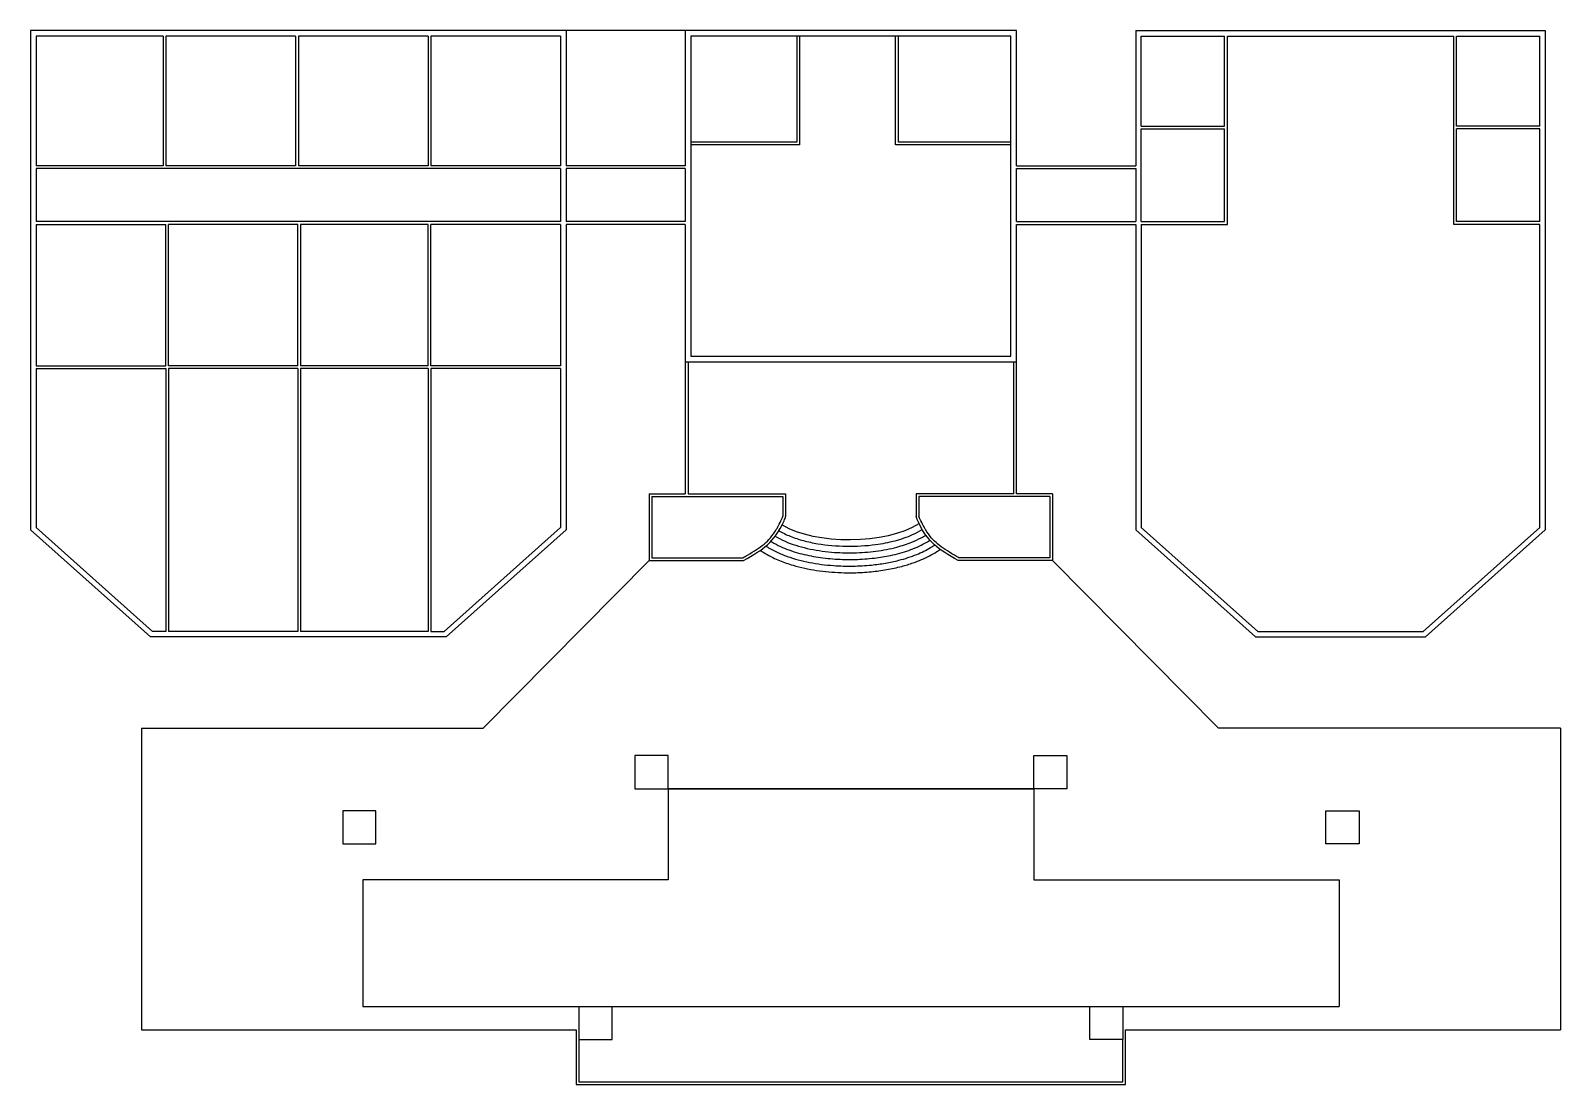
# Model space of a CAD drawing. Header units: inches. Extents: x 4826 to 11759, y 1873 to 4027.
# Drawn here: x 4826 to 7598, y 1873 to 3782 of the extents above; entities outside this region: 1.
import ezdxf

# ---------------------------------------------------------------- set-up
doc = ezdxf.new("R2010")
doc.units = ezdxf.units.IN

msp = doc.modelspace()

# ---------------------------------------------------------------- linework, layer by layer
for p, q in [((6012.2, 3781.6), (4826.2, 3781.6)), ((4826.2, 3781.6), (4826.2, 2877.1)), ((4836.2, 3771.6), (4836.2, 3536.6)), ((5066.2, 3771.6), (4836.2, 3771.6)), ((5066.2, 3771.6), (5066.2, 3536.6)), ((5071.2, 3771.6), (5071.2, 3536.6)), ((5306.2, 3771.6), (5071.2, 3771.6)), ((5306.2, 3771.6), (5306.2, 3536.6)), ((5546.2, 3771.6), (5311.2, 3771.6)), ((5311.2, 3771.6), (5311.2, 3536.6)), ((5546.2, 3771.6), (5546.2, 3536.6)), ((5786.2, 3771.6), (5551.2, 3771.6)), ((5551.2, 3771.6), (5551.2, 3536.6)), ((5786.2, 3771.6), (5786.2, 3536.6)), ((5796.2, 3781.6), (5796.2, 3536.6)), ((6612.2, 3781.6), (6012.2, 3781.6)), ((6012.2, 3781.6), (6012.2, 3536.6)), ((6602.2, 3771.6), (6022.2, 3771.6)), ((6022.2, 3771.6), (6022.2, 3191.6)), ((6214.2, 3771.6), (6214.2, 3579.6)), ((6219.2, 3771.6), (6219.2, 3574.6)), ((6393.2, 3574.6), (6393.2, 3771.6)), ((6398.2, 3579.6), (6398.2, 3771.6)), ((6602.2, 3191.6), (6602.2, 3771.6)), ((6612.2, 3536.6), (6612.2, 3781.6)), ((6828.2, 3781.6), (7570.2, 3781.6)), ((6828.2, 3781.6), (6828.2, 3536.6)), ((6838.2, 3771.6), (6989.2, 3771.6)), ((6838.2, 3608.6), (6838.2, 3771.6)), ((6989.2, 3608.6), (6989.2, 3771.6)), ((6994.2, 3430.6), (6994.2, 3771.6)), ((6994.2, 3771.6), (7404.2, 3771.6)), ((7404.2, 3430.6), (7404.2, 3771.6)), ((7409.2, 3608.6), (7409.2, 3771.6)), ((7409.2, 3771.6), (7560.2, 3771.6)), ((7560.2, 3608.6), (7560.2, 3771.6)), ((7570.2, 3781.6), (7570.2, 2877.1)), ((6838.2, 3608.6), (6989.2, 3608.6)), ((6838.2, 3603.6), (6989.2, 3603.6)), ((6838.2, 3435.6), (6838.2, 3603.6)), ((6989.2, 3435.6), (6989.2, 3603.6)), ((7560.2, 3608.6), (7409.2, 3608.6)), ((7409.2, 3435.6), (7409.2, 3603.6)), ((7560.2, 3603.6), (7409.2, 3603.6)), ((7560.2, 3435.6), (7560.2, 3603.6)), ((6214.2, 3579.6), (6022.2, 3579.6)), ((6602.2, 3579.6), (6398.2, 3579.6)), ((6219.2, 3574.6), (6022.2, 3574.6)), ((6602.2, 3574.6), (6393.2, 3574.6)), ((5066.2, 3536.6), (4836.2, 3536.6)), ((5786.2, 3531.6), (4836.2, 3531.6)), ((4836.2, 3531.6), (4836.2, 3435.6)), ((5306.2, 3536.6), (5071.2, 3536.6)), ((5546.2, 3536.6), (5311.2, 3536.6)), ((5786.2, 3536.6), (5551.2, 3536.6)), ((5786.2, 3531.6), (5786.2, 3435.6)), ((6012.2, 3536.6), (5796.2, 3536.6)), ((6012.2, 3531.6), (5796.2, 3531.6)), ((5796.2, 3531.6), (5796.2, 3435.6)), ((6012.2, 3531.6), (6012.2, 3435.6)), ((6612.2, 3536.6), (6828.2, 3536.6)), ((6612.2, 3531.6), (6828.2, 3531.6)), ((6612.2, 3435.6), (6612.2, 3531.6)), ((6828.2, 3531.6), (6828.2, 3435.6)), ((4836.2, 3430.6), (5071.2, 3430.6)), ((4836.2, 3430.6), (4836.2, 3174.6)), ((5071.2, 3174.6), (5071.2, 3430.6)), ((5076.2, 3174.6), (5076.2, 3430.6)), ((5310.2, 3430.6), (5076.2, 3430.6)), ((5310.2, 3174.6), (5310.2, 3430.6)), ((5315.2, 3430.6), (5315.2, 3174.6)), ((5546.2, 3430.6), (5315.2, 3430.6)), ((5546.2, 3174.6), (5546.2, 3430.6)), ((5786.2, 3430.6), (5551.2, 3430.6)), ((5551.2, 3174.6), (5551.2, 3430.6)), ((5786.2, 3430.6), (5786.2, 3174.6)), ((6012.2, 3435.6), (5796.2, 3435.6)), ((6012.2, 3430.6), (5796.2, 3430.6)), ((5796.2, 3430.6), (5796.2, 2877.1)), ((6012.2, 3430.6), (6012.2, 3181.6)), ((6612.2, 3435.6), (6828.2, 3435.6)), ((6612.2, 3181.6), (6612.2, 3430.6)), ((6612.2, 3430.6), (6828.2, 3430.6)), ((6828.2, 3430.6), (6828.2, 2877.1)), ((6838.2, 3435.6), (6989.2, 3435.6)), ((6838.2, 3430.6), (6994.2, 3430.6)), ((6838.2, 3430.6), (6838.2, 2881.6)), ((7560.2, 3430.6), (7404.2, 3430.6)), ((7560.2, 3435.6), (7409.2, 3435.6)), ((7560.2, 2881.6), (7560.2, 3430.6)), ((6022.2, 3191.6), (6602.2, 3191.6)), ((4836.2, 3174.6), (5071.2, 3174.6)), ((4836.2, 3169.6), (4836.2, 2881.6)), ((4836.2, 3169.6), (5071.2, 3169.6)), ((5071.2, 3169.6), (5071.2, 2693.3)), ((5310.2, 3174.6), (5076.2, 3174.6)), ((5076.2, 3169.6), (5076.2, 2693.3)), ((5310.2, 3169.6), (5076.2, 3169.6)), ((5310.2, 3169.6), (5310.2, 2693.3)), ((5546.2, 3174.6), (5315.2, 3174.6)), ((5315.2, 3169.6), (5315.2, 2693.3)), ((5546.2, 3169.6), (5315.2, 3169.6)), ((5546.2, 3169.6), (5546.2, 2693.3)), ((5786.2, 3174.6), (5551.2, 3174.6)), ((5786.2, 3169.6), (5551.2, 3169.6)), ((5551.2, 3169.6), (5551.2, 2693.3)), ((5786.2, 3169.6), (5786.2, 2881.6)), ((6012.2, 3181.6), (6612.2, 3181.6)), ((6012.2, 3181.6), (6012.2, 2942.7)), ((6017.2, 3181.6), (6017.2, 2942.7)), ((6607.2, 2942.7), (6607.2, 3181.6)), ((6612.2, 2942.7), (6612.2, 3181.6)), ((5946.6, 2942.7), (6012.2, 2942.7)), ((5946.6, 2942.7), (5946.6, 2821.5)), ((5951.6, 2937.7), (6189, 2937.7)), ((5951.6, 2937.7), (5951.6, 2826.5)), ((6017.2, 2942.7), (6194, 2942.7)), ((6189, 2937.7), (6189, 2902)), ((6194, 2942.7), (6194, 2901.6)), ((6430.3, 2942.7), (6430.3, 2901.6)), ((6607.2, 2942.7), (6430.3, 2942.7)), ((6672.7, 2937.7), (6435.3, 2937.7)), ((6435.3, 2937.7), (6435.3, 2902)), ((6677.7, 2942.7), (6612.2, 2942.7)), ((6672.7, 2937.7), (6672.7, 2826.5)), ((6677.7, 2942.7), (6677.7, 2821.5)), ((5047.2, 2693.3), (4836.2, 2881.6)), ((5575.2, 2693.3), (5786.2, 2881.6)), ((6828.2, 2877.1), (7045.3, 2683.3)), ((7049.2, 2693.3), (6838.2, 2881.6)), ((7349.2, 2693.3), (7560.2, 2881.6)), ((7353, 2683.3), (7570.2, 2877.1)), ((5645.9, 2518), (5946.6, 2821.5)), ((5946.6, 2821.5), (6117.6, 2821.5)), ((5951.6, 2826.5), (6116.3, 2826.5)), ((6677.7, 2821.5), (6506.7, 2821.5)), ((6672.7, 2826.5), (6508, 2826.5)), ((6978.4, 2518), (6677.7, 2821.5)), ((5071.2, 2693.3), (5047.2, 2693.3)), ((5310.2, 2693.3), (5076.2, 2693.3)), ((5546.2, 2693.3), (5315.2, 2693.3)), ((5551.2, 2693.3), (5575.2, 2693.3)), ((7049.2, 2693.3), (7289.2, 2693.3)), ((7289.2, 2693.3), (7349.2, 2693.3)), ((7045.3, 2683.3), (7078.2, 2683.3)), ((7078.2, 2683.3), (7353, 2683.3)), ((5026.8, 2518), (5645.9, 2518)), ((5026.8, 2518), (5026.8, 1971.2)), ((7597.5, 2518), (6978.4, 2518)), ((7597.5, 2518), (7597.5, 1971.2)), ((5981, 2408.2), (5981, 2243.2)), ((5981, 2408.2), (6643.3, 2408.2)), ((6643.3, 2408.2), (5981, 2408.2)), ((6643.3, 2408.2), (6643.3, 2243.2)), ((5981, 2243.2), (5427.8, 2243.2)), ((5427.8, 2243.2), (5427.8, 2013.7)), ((6643.3, 2243.2), (7196.5, 2243.2)), ((7196.5, 2243.2), (7196.5, 2013.7)), ((5427.8, 2013.7), (7196.5, 2013.7)), ((5026.8, 1971.2), (5814.5, 1971.2)), ((5814.5, 1971.2), (5814.5, 1872.6)), ((6809.9, 1971.2), (7597.5, 1971.2)), ((6809.9, 1872.6), (6809.9, 1971.2)), ((5819.5, 1953.7), (5819.5, 1877.6)), ((6804.9, 1877.6), (6804.9, 1953.7)), ((5814.5, 1872.6), (6809.9, 1872.6)), ((5819.5, 1877.6), (6804.9, 1877.6))]:
    msp.add_line(p, q)
for points in [[(11698.9, 4027.5), (11698.9, 3979.5), (11698.9, 3967.5), (11758.9, 3967.5), (11758.9, 4027.5)], [(5786.2, 3435.6), (5546.2, 3435.6), (5076.2, 3435.6), (4836.2, 3435.6)], [(5796.2, 2877.1), (5579, 2683.3), (5546.2, 2683.3), (5076.2, 2683.3), (5043.3, 2683.3), (4826.2, 2877.1)], [(5819.5, 2013.7), (5819.5, 1965.7), (5819.5, 1953.7), (5879.5, 1953.7), (5879.5, 2013.7)], [(6804.9, 2013.7), (6804.9, 1965.7), (6804.9, 1953.7), (6744.9, 1953.7), (6744.9, 2013.7)]]:
    msp.add_lwpolyline(points)
for points in [[(5921, 2468.2), (5921, 2420.2), (5921, 2408.2), (5981, 2408.2), (5981, 2468.2)], [(6703.3, 2468.2), (6703.3, 2420.2), (6703.3, 2408.2), (6643.3, 2408.2), (6643.3, 2468.2)], [(5391.6, 2368.3), (5391.6, 2320.3), (5391.6, 2308.3), (5451.6, 2308.3), (5451.6, 2368.3)], [(7232.7, 2368.3), (7232.7, 2320.3), (7232.7, 2308.3), (7172.7, 2308.3), (7172.7, 2368.3)]]:
    msp.add_lwpolyline(points, close=True)
for points, knots in [([(6116.3, 2826.5), (6119.2, 2828.2), (6122, 2829.8), (6130.8, 2835), (6136.3, 2838.3), (6146.2, 2844.8), (6150.7, 2848.1), (6159, 2855), (6162.8, 2858.7), (6170, 2867.2), (6173.5, 2872), (6177.8, 2879.1), (6178.7, 2880.7), (6181.6, 2885.7), (6183.4, 2889.3), (6185.8, 2894.2), (6186.2, 2895.1), (6187, 2896.9), (6187.4, 2897.8), (6188.2, 2899.5), (6188.5, 2900.3), (6188.8, 2901.4), (6188.9, 2901.8), (6189, 2902)], [1.122938, 1.122938, 1.122938, 1.122938, 9.683125, 9.683125, 29.049374, 29.049374, 48.415624, 48.415624, 67.781874, 67.781874, 87.148123, 87.148123, 92.536703, 92.536703, 103.313864, 103.313864, 105.727637, 105.727637, 108.14141, 108.14141, 110.555183, 110.555183, 112.132603, 112.132603, 112.132603, 112.132603]), ([(6117.6, 2821.5), (6154.2, 2842.7), (6173.3, 2853.6), (6193.7, 2899.4), (6194, 2901.6)], [0, 0, 0, 0, 105.643257, 112.758637, 112.758637, 112.758637, 112.758637]), ([(6506.7, 2821.5), (6470.1, 2842.7), (6451, 2853.6), (6430.7, 2899.4), (6430.3, 2901.6)], [0, 0, 0, 0, 105.643257, 112.758637, 112.758637, 112.758637, 112.758637]), ([(6508, 2826.5), (6505.1, 2828.2), (6502.3, 2829.8), (6493.5, 2835), (6488.1, 2838.3), (6478.1, 2844.8), (6473.6, 2848.1), (6465.3, 2855), (6461.5, 2858.7), (6454.3, 2867.2), (6450.8, 2872), (6446.5, 2879.1), (6445.6, 2880.7), (6442.7, 2885.7), (6440.9, 2889.3), (6438.6, 2894.2), (6438.1, 2895.1), (6437.3, 2896.9), (6436.9, 2897.8), (6436.2, 2899.5), (6435.8, 2900.3), (6435.5, 2901.4), (6435.4, 2901.8), (6435.3, 2902)], [1.122938, 1.122938, 1.122938, 1.122938, 9.683125, 9.683125, 29.049374, 29.049374, 48.415624, 48.415624, 67.781874, 67.781874, 87.148123, 87.148123, 92.536703, 92.536703, 103.313864, 103.313864, 105.727637, 105.727637, 108.14141, 108.14141, 110.555183, 110.555183, 112.132603, 112.132603, 112.132603, 112.132603]), ([(6167.1, 2856.3), (6167.8, 2855.9), (6168.4, 2855.6), (6169, 2855.2), (6169, 2855.2), (6169, 2855.2), (6169, 2855.2), (6174, 2852.2), (6179.2, 2849.6), (6189.4, 2844.9), (6194.4, 2842.8), (6204.7, 2839), (6210, 2837.3), (6220.8, 2834.2), (6226.2, 2832.9), (6237.4, 2830.4), (6243, 2829.3), (6260.1, 2826.4), (6271.8, 2825.1), (6295.5, 2823.5), (6307.5, 2823.3), (6331.3, 2823.9), (6343.2, 2824.7), (6364.8, 2827.3), (6374.5, 2828.9), (6389.7, 2832.1), (6395.3, 2833.5), (6406.4, 2836.5), (6411.8, 2838.2), (6422.2, 2841.8), (6427.2, 2843.8), (6436.9, 2848.1), (6441.6, 2850.4), (6449.3, 2854.5), (6452.2, 2856.2), (6455.1, 2858.1), (6455.1, 2858.1), (6455.1, 2858.1), (6455.1, 2858.1), (6455.2, 2858.1), (6455.3, 2858.2), (6455.4, 2858.3)], [-1.933301, -1.933301, -1.933301, -1.933301, -0.008232, -0.008232, -0.008232, 0, 0, 0, 15.645064, 15.645064, 30.032922, 30.032922, 44.420781, 44.420781, 58.80864, 58.80864, 73.196498, 73.196498, 101.972216, 101.972216, 130.747933, 130.747933, 159.52365, 159.52365, 183.710249, 183.710249, 198.224743, 198.224743, 212.739237, 212.739237, 226.614545, 226.614545, 240.489852, 240.489852, 249.494551, 249.494551, 249.494551, 249.503239, 249.503239, 249.503239, 249.819907, 249.819907, 249.819907, 249.819907]), ([(6174.9, 2865.7), (6175, 2865.6), (6175.1, 2865.6), (6175.1, 2865.5), (6175.1, 2865.5), (6175.1, 2865.5), (6175.1, 2865.5), (6180.8, 2862.2), (6186.7, 2859.2), (6199.1, 2853.8), (6205.6, 2851.4), (6219, 2847.1), (6225.9, 2845.3), (6240.1, 2842), (6247.3, 2840.7), (6262.1, 2838.4), (6269.6, 2837.5), (6290.5, 2835.7), (6303.9, 2835.3), (6330.9, 2835.8), (6344.3, 2836.8), (6370.5, 2840.3), (6383.3, 2842.7), (6404.9, 2848.5), (6414, 2851.5), (6428.5, 2857.4), (6434.2, 2860), (6442.5, 2864.5), (6445.2, 2866.1), (6447.9, 2867.7)], [-0.240589, -0.240589, -0.240589, -0.240589, -0.007725, -0.007725, -0.007725, 0, 0, 0, 19.173525, 19.173525, 38.34705, 38.34705, 57.520575, 57.520575, 76.694099, 76.694099, 95.867624, 95.867624, 129.342426, 129.342426, 162.817227, 162.817227, 196.292028, 196.292028, 221.995675, 221.995675, 239.621228, 239.621228, 248.653484, 248.653484, 248.653484, 248.653484]), ([(6181.6, 2875.7), (6188, 2871.9), (6195, 2868.5), (6209.9, 2862.5), (6217.9, 2859.9), (6234.6, 2855.4), (6243.2, 2853.6), (6268.9, 2849.3), (6286.5, 2847.8), (6322, 2847.3), (6339.8, 2848.3), (6369.1, 2852.2), (6380.9, 2854.5), (6403.5, 2860.5), (6414.1, 2864.2), (6430.1, 2871.4), (6436, 2874.4), (6441.4, 2877.8)], [0.397025, 0.397025, 0.397025, 0.397025, 24.257925, 24.257925, 48.51585, 48.51585, 72.773775, 72.773775, 118.286939, 118.286939, 163.800103, 163.800103, 196.05702, 196.05702, 228.313936, 228.313936, 248.544243, 248.544243, 248.544243, 248.544243]), ([(6147.8, 2839.9), (6150.8, 2838.1), (6153.7, 2836.4), (6156.7, 2834.6), (6156.7, 2834.6), (6156.7, 2834.6), (6156.7, 2834.6), (6161.4, 2831.8), (6166.1, 2829.3), (6174.8, 2825.1), (6178.8, 2823.3), (6186.8, 2820), (6190.9, 2818.5), (6199.1, 2815.7), (6203.2, 2814.3), (6214.3, 2811.1), (6221.4, 2809.3), (6235.6, 2806.2), (6242.9, 2804.9), (6257.4, 2802.7), (6264.8, 2801.8), (6279.6, 2800.5), (6287.1, 2800), (6302, 2799.5), (6309.5, 2799.4), (6327.7, 2799.7), (6338.4, 2800.3), (6358.4, 2802.3), (6367.7, 2803.5), (6386.1, 2806.7), (6395.2, 2808.7), (6411.3, 2812.9), (6418.3, 2815.1), (6430.2, 2819.2), (6435.1, 2821.1), (6444.8, 2825.3), (6449.6, 2827.5), (6458.9, 2832.4), (6463.5, 2835), (6467.9, 2837.8), (6467.9, 2837.8), (6467.9, 2837.8), (6467.9, 2837.8), (6470, 2839.1), (6472, 2840.4), (6474, 2841.7)], [-8.079091, -8.079091, -8.079091, -8.079091, -0.009611, -0.009611, -0.009611, 0, 0, 0, 12.549217, 12.549217, 22.809076, 22.809076, 33.068936, 33.068936, 43.328795, 43.328795, 60.358095, 60.358095, 77.387395, 77.387395, 94.416694, 94.416694, 111.445994, 111.445994, 128.475294, 128.475294, 152.805539, 152.805539, 174.305704, 174.305704, 195.805869, 195.805869, 212.876738, 212.876738, 225.158865, 225.158865, 237.440991, 237.440991, 249.494551, 249.494551, 249.494551, 249.504798, 249.504798, 249.504798, 254.970488, 254.970488, 254.970488, 254.970488]), ([(6158.1, 2847.7), (6159.7, 2846.8), (6161.3, 2845.8), (6162.9, 2844.9), (6162.9, 2844.9), (6162.9, 2844.9), (6162.9, 2844.9), (6167.6, 2842.1), (6172.6, 2839.5), (6183.8, 2834.2), (6190.2, 2831.5), (6203.3, 2826.8), (6209.9, 2824.8), (6223.5, 2821.1), (6230.5, 2819.5), (6244.5, 2816.8), (6251.6, 2815.6), (6266, 2813.8), (6273.3, 2813), (6292.3, 2811.7), (6304.1, 2811.3), (6327.1, 2811.7), (6338.4, 2812.3), (6357.9, 2814.3), (6366.3, 2815.5), (6382.9, 2818.3), (6391, 2820.1), (6404.6, 2823.5), (6410.1, 2825.1), (6420.9, 2828.6), (6426.2, 2830.5), (6435.8, 2834.4), (6440.1, 2836.3), (6448.5, 2840.4), (6452.6, 2842.6), (6458.3, 2845.9), (6459.9, 2846.9), (6461.5, 2847.9), (6461.5, 2847.9), (6461.5, 2847.9), (6461.5, 2848), (6462.4, 2848.5), (6463.2, 2849), (6464.1, 2849.6)], [-4.627035, -4.627035, -4.627035, -4.627035, -0.008872, -0.008872, -0.008872, 0, 0, 0, 13.870228, 13.870228, 31.133693, 31.133693, 48.397157, 48.397157, 65.660622, 65.660622, 82.924087, 82.924087, 100.187551, 100.187551, 127.797441, 127.797441, 154.056331, 154.056331, 174.060372, 174.060372, 194.064413, 194.064413, 207.936871, 207.936871, 221.80933, 221.80933, 233.315654, 233.315654, 244.821977, 244.821977, 249.494551, 249.494551, 249.494551, 249.503971, 249.503971, 249.503971, 251.993996, 251.993996, 251.993996, 251.993996])]:
    msp.add_open_spline(points, degree=3, knots=knots)
msp.add_open_spline([(6187.4, 2886.2), (6247.9, 2850.2), (6375.6, 2850.2), (6435.8, 2888.5)], degree=3)

doc.saveas('drawing.dxf')
